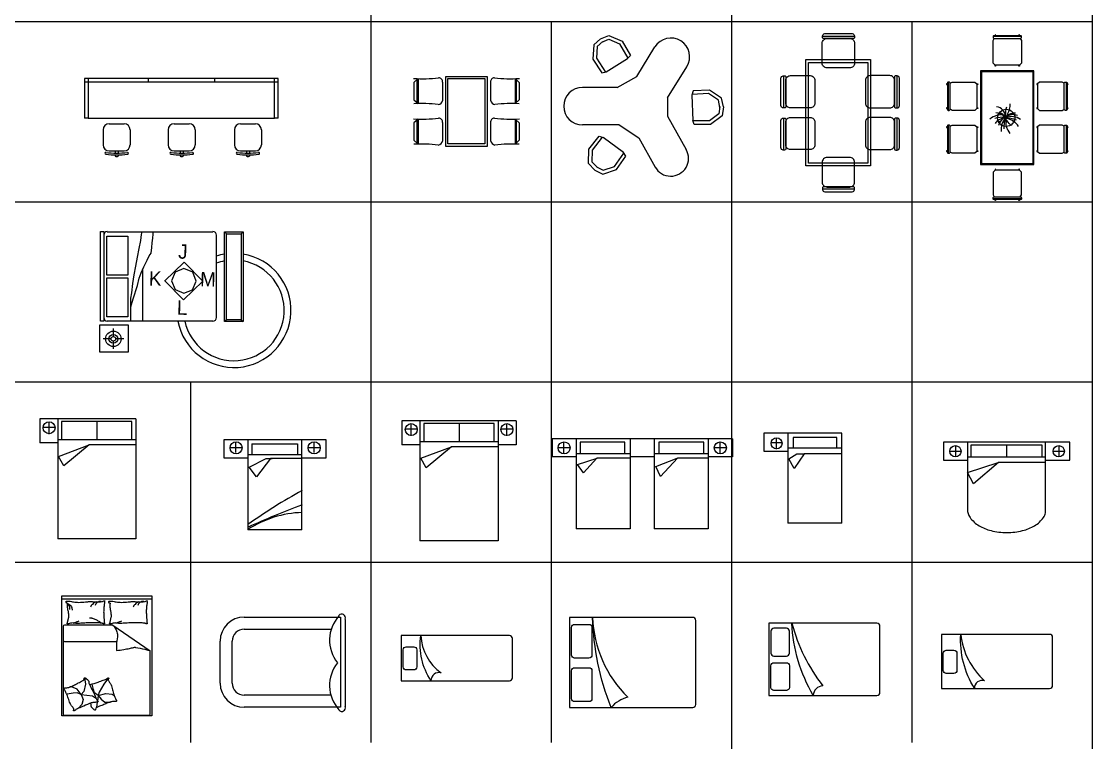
# Model space of a CAD drawing. Extents: x -72339 to 59654, y -38057 to 42097.
# Drawn here: x -36136 to -18316, y 18097 to 30097 of the extents above; entities that cross this region are included whole.
import ezdxf

# ---------------------------------------------------------------- set-up
doc = ezdxf.new("R2010")
doc.units = 0
doc.header["$MEASUREMENT"] = 0
doc.layers.get('0').update_dxf_attribs({"linetype": 'CONTINUOUS'})
for name, color, linetype in [('1', 1, 'CONTINUOUS'), ('FU', 11, 'CONTINUOUS'), ('HUM', 7, 'CONTINUOUS')]:
    doc.layers.add(name, color=color, linetype=linetype)
doc.styles.add('DIM', font='txt')
doc.styles.add('DIM_FONT', font='SIMPLEX.shx', dxfattribs={"width": 0.8})
doc.styles.get("Standard").update_dxf_attribs({"font": 'TXT', "bigfont": 'HZTXT'})

# ---------------------------------------------------------------- blocks, each defined once
blk = doc.blocks.new('2404')
for p, q in [((-300, 2000), (-300, 1600)), ((1300, 2000), (-300, 2000)), ((0, 2000), (0, 0)), ((1300, 2000), (1300, 0)), ((-50, 1857), (-246, 1857)), ((-145, 1746), (-145, 1943)), ((63, 1955), (63, 1655)), ((1233, 1955), (63, 1955)), ((650, 1955), (650, 1650)), ((1233, 1646), (1233, 1955)), ((1300, 1650), (0, 1650)), ((0, 1600), (-300, 1600)), ((14, 1374), (525, 1565)), ((525, 1565), (102, 1215)), ((1299, 1565), (525, 1565)), ((102, 1215), (14, 1374)), ((1300, 0), (0, 0))]:
    blk.add_line(p, q)
blk.add_circle((-145, 1851), 100)
at = {"layer": 'FU', "color": 6, "width": 0.7, "flags": 1}
for tag in ['XVALUE', 'YVALUE']:
    blk.add_attdef(tag, (-1000632, -1000458), '', height=0.02, dxfattribs=at)
blk = doc.blocks.new('M_C54TQD')
for p, q in [((0, -52), (1500, -52)), ((26, -509), (26, -1968)), ((853, -489), (46, -489)), ((853, -489), (1472, -916)), ((46, -761), (915, -761)), ((1472, -1968), (1472, -916)), ((381, -1368), (395, -1471)), ((778, -1368), (698, -1472)), ((161, -1514), (137, -1518)), ((255, -1552), (161, -1514)), ((324, -1645), (255, -1552)), ((369, -1593), (324, -1645)), ((395, -1471), (369, -1593)), ((528, -1559), (509, -1470)), ((548, -1617), (528, -1559)), ((623, -1603), (605, -1658)), ((698, -1472), (623, -1603)), ((90, -1638), (87, -1645)), ((188, -1621), (90, -1638)), ((257, -1618), (188, -1621)), ((324, -1645), (257, -1618)), ((324, -1645), (510, -1664)), ((324, -1645), (355, -1728)), ((355, -1728), (335, -1810)), ((510, -1664), (560, -1700)), ((605, -1658), (548, -1617)), ((560, -1700), (572, -1709)), ((592, -1767), (580, -1861)), ((605, -1658), (594, -1752)), ((605, -1658), (734, -1626)), ((605, -1658), (655, -1721)), ((655, -1721), (720, -1769)), ((720, -1769), (813, -1769)), ((734, -1626), (837, -1640)), ((837, -1640), (873, -1660)), ((335, -1810), (281, -1873)), ((46, -1988), (1452, -1988))]:
    blk.add_line(p, q)
blk.add_lwpolyline([(0, -2000), (0, 0), (1500, 0), (1500, -2000)], close=True)
for points in [[(101, -127, -0.263368), (73, -108, -0.494818), (82, -89, -0.049225), (100, -88, -0.036831), (124, -89, -0.031893), (161, -97, 0.035782), (195, -104, 0.032941), (285, -110, 0.026564), (396, -104, 0.017905), (434, -99, -0.033397), (454, -97, -0.03204), (491, -97, 0.018442), (555, -101, 0.010837), (620, -100, 0.014624), (668, -97, 0.111249), (691, -89, -0.153708), (708, -86, -0.076444), (715, -87, -0.215512), (717, -89, -0.585858), (714, -92, 0.363489), (709, -95, 0.191716), (709, -106, -0.129675), (711, -123, -0.01735), (708, -140, 0.019326), (706, -155, 0.018818), (699, -223, 0.021828), (698, -283, 0.006204), (700, -316, 0.001963), (706, -423, 0.028341), (710, -459, -0.117014), (709, -468, -0.36606), (708, -469, -0.03973), (694, -466, -0.048309), (681, -461, 0.062981), (670, -457, 0.04058), (647, -454, 0.014345), (580, -451, 0.005484), (454, -452, 0.007153), (358, -455, 0.008762), (316, -458, -0.008153), (270, -461, -0.06251), (213, -456, 0.078669), (167, -454, 0.047825), (145, -459, -0.034494), (114, -466, -0.023571), (89, -469, -0.510228), (88, -468), (95, -438), (116, -356, 0.073041), (118, -336, 0.023305), (112, -275, 0.018299), (108, -252, -0.01097), (101, -214, -0.042281), (98, -180, -0.027201), (101, -126)], [(99, -143, -0.05369), (114, -156, -0.070312), (122, -168, -0.015448), (125, -177, -0.013244), (129, -187, -0.082127), (132, -205, -0.064164), (129, -228)], [(101, -127, -0.077379), (136, -152, -0.077379), (161, -187, -0.047525), (171, -211, -0.047525), (176, -238)], [(575, -101, 0.027842), (551, -111, 0.048685), (539, -119, 0.023666), (511, -144, 0.031223), (492, -164, 0.046801), (486, -172, 0.023191), (478, -189)], [(657, -95, 0.088153), (622, -98, 0.088153), (591, -114, 0.077547), (569, -135, 0.077547), (555, -162)], [(810, -127, -0.263368), (782, -108, -0.494818), (791, -89, -0.049225), (809, -88, -0.036831), (833, -89, -0.031893), (871, -97, 0.035782), (905, -104, 0.032941), (994, -110, 0.026564), (1106, -104, 0.017905), (1143, -99, -0.033397), (1163, -97, -0.03204), (1200, -97, 0.018442), (1265, -101, 0.010837), (1329, -100, 0.014624), (1377, -97, 0.111249), (1400, -89, -0.153708), (1417, -86, -0.076444), (1424, -87, -0.215512), (1426, -89, -0.585858), (1423, -92, 0.363489), (1419, -95, 0.191716), (1419, -106, -0.129675), (1421, -123, -0.01735), (1418, -140, 0.019326), (1415, -155, 0.018818), (1408, -223, 0.021828), (1407, -283, 0.006204), (1409, -316, 0.001963), (1415, -423, 0.028341), (1419, -459, -0.117014), (1419, -468, -0.36606), (1417, -469, -0.03973), (1404, -466, -0.048309), (1390, -461, 0.062981), (1379, -457, 0.04058), (1356, -454, 0.014345), (1289, -451, 0.005484), (1164, -452, 0.007153), (1067, -455, 0.008762), (1025, -458, -0.008153), (979, -461, -0.06251), (922, -456, 0.078669), (877, -454, 0.047825), (854, -459, -0.034494), (823, -466, -0.023571), (798, -469, -0.510228), (797, -468), (805, -438), (825, -356, 0.073041), (827, -336, 0.023305), (821, -275, 0.018299), (817, -252, -0.01097), (810, -214, -0.042281), (807, -180, -0.027201), (810, -126)], [(1284, -101, 0.027842), (1260, -111, 0.048685), (1248, -119, 0.023666), (1220, -144, 0.031223), (1201, -164, 0.046801), (1196, -172, 0.023191), (1188, -189)], [(1366, -95, 0.088153), (1332, -98, 0.088153), (1300, -114, 0.077547), (1279, -135, 0.077547), (1265, -162)], [(191, -454, 0.009729), (219, -445, 0.009729), (246, -435, 0.007971), (267, -426, 0.007971), (289, -416)], [(661, -455, 0.016108), (622, -429, 0.024599), (595, -414, 0.009477), (546, -391, 0.015937), (516, -378, 0.072521), (500, -375, 0.033339), (463, -375)], [(853, -489, -0.085272), (917, -599, -0.124044), (926, -686), (912, -782), (914, -912)], [(901, -454, 0.009729), (928, -445, 0.009729), (955, -435, 0.007971), (977, -426, 0.007971), (998, -416)], [(914, -912, 0.007867), (1032, -894, 0.009508), (1128, -876, 0.006616), (1193, -862, -0.023828), (1212, -858, -0.080713), (1230, -859, -0.009591), (1383, -891, -0.013133), (1416, -899, -0.007859), (1472, -916)], [(464, -1480, 0.025626), (476, -1478, 0.0108), (605, -1436, 0.00456), (692, -1405, 0.01125), (727, -1391, 0.069394), (746, -1380, -0.079756), (763, -1371, -0.106399), (778, -1368, -0.328642), (782, -1372, -0.299547), (779, -1378, 0.189917), (774, -1387, 0.033518), (773, -1397, 0.075627), (773, -1402, 0.053489), (776, -1410, 0.017838), (788, -1432, 0.038394), (805, -1456, -0.059529), (816, -1472, -0.035943), (826, -1498, -0.011245), (852, -1585, -0.006203), (862, -1624, 0.010783), (868, -1647, 0.019485), (873, -1660, 0.005062), (892, -1710, 0.101392), (909, -1736, -0.223768), (914, -1749, -0.25558), (911, -1754, -0.081563), (895, -1759, -0.071805), (878, -1759, 0.069985), (861, -1759, 0.03546), (801, -1772, 0.029432), (732, -1797, 0.001554), (699, -1811, -0.00152), (665, -1826, -0.004735), (629, -1840, 0.00382), (586, -1859, 0.296001), (564, -1891, -0.649774), (542, -1900, -0.02319), (538, -1895, 0.0288), (534, -1892, 0.005727), (527, -1886, -0.004358), (519, -1878, -0.027528), (502, -1861, -0.046214), (493, -1850, -0.194121), (490, -1833, 0.133719), (489, -1809, 0.005779), (482, -1787, 0.008882)]]:
    blk.add_lwpolyline(points, format="xyb")
blk.add_lwpolyline([(58, -1583, 0.101392), (40, -1559, -0.223768), (34, -1546, -0.25558), (36, -1541, -0.081563), (52, -1535, -0.071805), (69, -1534, 0.069985), (86, -1532, 0.03546), (145, -1515, 0.029432), (211, -1485, 0.001554), (244, -1468, -0.00152), (276, -1451, -0.004735), (311, -1433, 0.00382), (353, -1412, 0.296001), (372, -1378, -0.649774), (393, -1367, -0.02319), (398, -1372, 0.0288), (402, -1375, 0.005727), (409, -1380, -0.004358), (418, -1387, -0.027528), (436, -1403, -0.046214), (445, -1414, -0.194121), (450, -1430, 0.133719), (453, -1454, 0.011505), (471, -1496, 0.008882), (497, -1550, 0.012426), (535, -1618, -0.033612), (547, -1644), (570, -1701), (588, -1744, 0.224341), (603, -1757, -0.722772), (603, -1766, -0.103513), (599, -1767, 0.053465), (592, -1767, 0.030109), (569, -1772, -0.031436), (547, -1776, -0.05324), (532, -1776, 0.05518), (517, -1777, 0.056271), (492, -1783, 0.0108), (366, -1835, 0.00456), (281, -1873, 0.01125), (247, -1889, 0.069394), (229, -1902, -0.079756), (213, -1912, -0.106399), (199, -1915, -0.328642), (195, -1912, -0.299547), (196, -1906, 0.189917), (201, -1896, 0.033518), (202, -1886, 0.075627), (201, -1882, 0.053489), (197, -1874, 0.017838), (184, -1853, 0.038394), (165, -1830, -0.059529), (153, -1815, -0.035943), (140, -1790, -0.011245), (108, -1705, -0.006203), (95, -1667, 0.010783), (87, -1645, 0.019485), (82, -1632, 0.005062)], format="xyb", close=True)
for centre, start, end in [((46, -509), 90, 180), ((46, -741), 180, 270), ((46, -1968), 180, 270), ((1452, -1968), 270, 0)]:
    blk.add_arc(centre, 20, start, end)
at = {"style": 'DIM_FONT', "width": 0.8, "flags": 9}
for tag in ['XSIZE', 'YSIZE']:
    blk.add_attdef(tag, (0, 0), '', height=0.5, dxfattribs=at)
blk = doc.blocks.new('2413')
for p, q in [((-400, 1500), (-400, 1200)), ((2600, 1500), (-400, 1500)), ((-204, 1253), (-204, 1444)), ((0, 1500), (0, 0)), ((66, 1444), (66, 1246)), ((814, 1444), (66, 1444)), ((814, 1246), (814, 1444)), ((900, 1500), (900, 0)), ((1300, 1500), (1300, 0)), ((2124, 1444), (1376, 1444)), ((1376, 1444), (1376, 1246)), ((2124, 1246), (2124, 1444)), ((2200, 1500), (2200, 0)), ((2395, 1253), (2395, 1444)), ((2600, 1500), (2600, 1200)), ((-102, 1348), (-294, 1348)), ((900, 1250), (0, 1250)), ((2200, 1250), (1300, 1250)), ((2497, 1348), (2306, 1348)), ((0, 1200), (-400, 1200)), ((25, 1071), (352, 1177)), ((123, 933), (25, 1071)), ((347, 1177), (123, 933)), ((901, 1177), (347, 1177)), ((1300, 1200), (900, 1200)), ((1325, 1041), (1681, 1177)), ((1687, 1177), (1403, 873)), ((2200, 1177), (1687, 1177)), ((2600, 1200), (2200, 1200)), ((1403, 873), (1325, 1041)), ((900, 0), (0, 0)), ((2200, 0), (1300, 0))]:
    blk.add_line(p, q)
for centre in [(-199, 1348), (2400, 1348)]:
    blk.add_circle(centre, 100)
at = {"layer": 'FU', "color": 6, "width": 0.7, "flags": 1}
for tag in ['XVALUE', 'YVALUE']:
    blk.add_attdef(tag, (-1001234, -1002533), '', height=0.02, dxfattribs=at)
blk = doc.blocks.new('2403')
for p, q in [((-300, 2000), (-300, 1600)), ((1600, 2000), (-300, 2000)), ((0, 2000), (0, 0)), ((1300, 2000), (1300, 0)), ((1600, 2000), (1600, 1600)), ((-50, 1857), (-246, 1857)), ((-145, 1746), (-145, 1943)), ((63, 1955), (63, 1655)), ((1233, 1955), (63, 1955)), ((650, 1955), (650, 1650)), ((1233, 1646), (1233, 1955)), ((1541, 1857), (1345, 1857)), ((1446, 1746), (1446, 1943)), ((1300, 1650), (0, 1650)), ((0, 1600), (-300, 1600)), ((14, 1374), (525, 1565)), ((525, 1565), (102, 1215)), ((1299, 1565), (525, 1565)), ((1600, 1600), (1300, 1600)), ((102, 1215), (14, 1374)), ((1300, 0), (0, 0))]:
    blk.add_line(p, q)
for centre in [(-145, 1851), (1446, 1851)]:
    blk.add_circle(centre, 100)
at = {"layer": 'FU', "color": 6, "width": 0.7, "flags": 1}
for tag in ['XVALUE', 'YVALUE']:
    blk.add_attdef(tag, (-1000632, -1000458), '', height=0.02, dxfattribs=at)
blk = doc.blocks.new('2203')
for points in [[(1800, 750), (0, 750), (0, 0), (1800, 0, 0.414214), (1850, 50), (1850, 700, 0.414214)], [(325.805293, 750, 0.22616), (662.592788, 129.332341, 0.516437), (494.199041, 0, -0.184357)], [(81.203396, 178.796654, -0.414214), (31.203396, 228.796654), (31.203396, 514.796654, -0.414214), (81.203396, 564.796654), (209.203396, 564.796654, -0.414214), (259.203396, 514.796654), (259.203396, 228.796654, -0.414214), (209.203396, 178.796654)]]:
    blk.add_lwpolyline(points, format="xyb", close=True)
at = {"style": 'DIM', "flags": 1}
for tag in ['YVALUE', 'XVALUE']:
    blk.add_attdef(tag, (-999999, -999999), '', height=0.02, dxfattribs=at)
blk = doc.blocks.new('2202')
for points in [[(2050, 1500), (0, 1500), (0, 0), (2050, 0, 0.414214), (2100, 50), (2100, 1450, 0.414214)], [(691.878657, 0, -0.086598), (384, 1500, 0.194414), (970.436662, 173.466127, 0.151994)], [(323.285869, 1384, -0.414214), (373.285869, 1334), (373.285869, 871, -0.414214), (323.285869, 821), (85, 821, -0.414214), (35, 871), (35, 1334, -0.414214), (85, 1384)], [(85, 98.608298, -0.414214), (35, 148.608298), (35, 611.608298, -0.414214), (85, 661.608298), (323.285869, 661.608298, -0.414214), (373.285869, 611.608298), (373.285869, 148.608298, -0.414214), (323.285869, 98.608298)]]:
    blk.add_lwpolyline(points, format="xyb", close=True)
at = {"style": 'DIM', "flags": 1}
for tag in ['YVALUE', 'XVALUE']:
    blk.add_attdef(tag, (-999999, -999999), '', height=0.02, dxfattribs=at)
blk = doc.blocks.new('2414')
for p, q in [((-400, 1500), (-400, 1200)), ((1300, 1500), (-400, 1500)), ((-205, 1457), (-205, 1286)), ((0, 1500), (0, 0)), ((68, 1431), (824, 1431)), ((68, 1431), (68, 1253)), ((824, 1431), (824, 1253)), ((900, 0), (900, 1500)), ((1095, 1457), (1095, 1286)), ((1300, 1200), (1300, 1500)), ((-291, 1368), (-105, 1368)), ((900, 1250), (0, 1250)), ((1008, 1368), (1195, 1368)), ((-400, 1200), (0, 1200)), ((19, 1041), (306, 1190)), ((379, 1190), (146, 880)), ((306, 1190), (406, 1190)), ((903, 1190), (379, 1190)), ((900, 1200), (1300, 1200)), ((146, 880), (19, 1041)), ((900, 0), (0, 0))]:
    blk.add_line(p, q)
for centre in [(-197, 1365), (1103, 1365)]:
    blk.add_circle(centre, 99.6)
for centre, radius, start, end in [((4911, -6719), 8393, 118.5228, 125.8047), ((6437, -14163), 15596, 110.7846, 114.3538), ((960, -1469), 1759, 91.8563, 123.0526)]:
    blk.add_arc(centre, radius, start, end)
at = {"layer": 'FU', "color": 6, "width": 0.7, "flags": 1}
for tag in ['XVALUE', 'YVALUE']:
    blk.add_attdef(tag, (-1003542, -1000950), '', height=0.02, dxfattribs=at)
blk = doc.blocks.new('1433')
at = {"linetype": 'Continuous'}
for p, q in [((441, 1558), (2041, 1558)), ((2041, 1558), (2041, 58)), ((2118, 1520), (2118, 65)), ((441, 1358), (1889, 1358)), ((41, 458), (41, 1158)), ((241, 458), (241, 1158)), ((1883, 258), (441, 258)), ((2041, 58), (441, 58))]:
    blk.add_line(p, q, dxfattribs=at)
for centre, radius, start, end in [((2066, 1547), 60.8, 339.5404, 142.8446), ((441, 1158), 400, 90, 180), ((2465, 1174), 604, 137.8822, 218.4214), ((441, 1158), 200, 90, 180), ((2465, 422), 604, 141.5786, 222.1178), ((441, 458), 400, 180, 270), ((441, 458), 200, 180, 270), ((2066, 49), 60.8, 217.1554, 20.4596)]:
    blk.add_arc(centre, radius, start, end, dxfattribs=at)
at = {"linetype": 'Continuous', "style": 'DIM', "flags": 1}
for tag in ['XVALUE', 'YVALUE']:
    blk.add_attdef(tag, (-1011379, -1006960), '', height=0.02, dxfattribs=at)
blk = doc.blocks.new('1051')
for p, q in [((122, 2007), (1881, 2007)), ((2104, 1972), (2074, 2002)), ((2351, 1972), (2381, 2002)), ((66, 1951), (66, 577)), ((1937, 1951), (1937, 577)), ((1400, 1502), (1076, 1185)), ((717, 521), (717, 1390)), ((514, 521), (514, 901)), ((2104, 540), (2074, 510)), ((2351, 540), (2381, 510)), ((122, 521), (1881, 521)), ((224, 261), (224, 394)), ((187, 224), (55, 224)), ((224, 60), (224, 187)), ((400, 224), (261, 224))]:
    blk.add_line(p, q)
for points in [[(66, 518), (11, 518), (11, 2010), (66, 2010)], [(2381, 510), (2074, 510), (2074, 2002), (2381, 2002)], [(2351, 540), (2104, 540), (2104, 1972), (2351, 1972)], [(465, 1285), (115, 1285), (115, 1930), (465, 1930)], [(1400, 1502), (1711, 1183), (1393, 873), (1082, 1191)], [(1544, 1331), (1399, 1393), (1253, 1334), (1191, 1190), (1250, 1044), (1394, 982), (1540, 1040), (1602, 1185)], [(465, 592), (115, 592), (115, 1237), (465, 1237)], [(471, 0), (0, 0), (0, 459), (471, 459)]]:
    blk.add_lwpolyline(points, close=True)
for points in [[(514, 901), (531, 991), (547, 1144), (569, 1291), (596, 1433), (624, 1581), (651, 1729), (679, 1860), (695, 1958), (704, 2007)], [(514, 757), (553, 887), (624, 1111), (651, 1231), (684, 1324), (733, 1423), (788, 1532), (821, 1603), (854, 1652), (865, 1745), (870, 1822), (881, 1898), (886, 1964), (889, 2007)]]:
    blk.add_lwpolyline(points)
for radius in [129, 72.9, 37]:
    blk.add_circle((224, 224), radius)
for centre, radius, start, end in [((122, 1951), 56.7, 90, 180), ((1881, 1951), 56.7, 360, 90), ((2230, 697), 950, 190.717, 80.8951), ((2230, 697), 950, 99.4563, 107.9559), ((2230, 697), 837, 192.189, 79.6495), ((2230, 697), 837, 100.751, 110.489), ((122, 577), 56.7, 180, 270), ((1881, 577), 56.7, 270, 360)]:
    blk.add_arc(centre, radius, start, end)
at = {"char_height": 238.17, "width": 111.15, "attachment_point": 1, "rotation": 358.6704}
for s, insert in [('{\\fPMingLiU|b0|i0|c136|p18;J}', (1306, 1797)), ('{\\f@PMingLiU|b0|i0|c136|p18;K}', (819, 1350)), ('{\\fPMingLiU|b0|i0|c136|p18;M}', (1671, 1338)), ('{\\fPMingLiU|b0|i0|c136|p18;L}', (1285, 864))]:
    blk.add_mtext(s, dxfattribs=dict(at, insert=insert))
blk = doc.blocks.new('1065')
at = {"layer": '1', "color": 0}
for p, q in [((-816, 1973), (-861, 1919)), ((-710, 1621), (-407, 2112)), ((-1221, 1696), (-861, 1919)), ((-196, 1265), (124, 1783)), ((-1290, 1680), (-1221, 1696)), ((-1036, 1440), (-710, 1621)), ((-1036, 1440), (-1612, 1440)), ((-196, 1265), (-196, 960)), ((229, 1380), (208, 1312)), ((208, 1312), (221, 889)), ((-196, 960), (114, 405)), ((-1003, 815), (-1612, 815)), ((-1003, 815), (-677, 602)), ((246, 823), (221, 889)), ((-1337, 628), (-1270, 606)), ((-929, 355), (-1270, 606)), ((-677, 602), (-405, 114)), ((-889, 297), (-929, 355))]:
    blk.add_line(p, q, dxfattribs=at)
for points in [[(-1313, 2247), (-1426, 2150), (-1440, 1908), (-1290, 1680)], [(-1274, 2202), (-1368, 2121), (-1380, 1924), (-1229, 1694)], [(-1313, 2247), (-1175, 2304), (-952, 2209), (-816, 1973)], [(-1290, 2192), (-1176, 2240), (-994, 2163), (-856, 1925)], [(673, 1105), (650, 1227), (485, 1336), (211, 1319)], [(731, 1116), (703, 1262), (501, 1396), (229, 1380)], [(672, 1123), (657, 1000), (499, 881), (224, 882)], [(731, 1116), (712, 968), (518, 822), (246, 823)], [(-1407, 65), (-1511, 171), (-1506, 414), (-1337, 628)], [(-1365, 106), (-1452, 195), (-1447, 393), (-1277, 609)], [(-1407, 65), (-1274, -4), (-1044, 73), (-889, 297)], [(-1379, 117), (-1269, 60), (-1082, 122), (-925, 348)]]:
    blk.add_lwpolyline(points, dxfattribs=at)
for centre, radius, start, end in [((-141, 1948), 312, 328.2882, 148.2882), ((-1612, 1127), 312, 90, 270), ((-145, 260), 297, 209.2114, 29.2114)]:
    blk.add_arc(centre, radius, start, end, dxfattribs=at)
blk = doc.blocks.new('1061')
for p, q in [((-807, 1127), (-878, 1064)), ((-826, 1110), (-826, 728)), ((-807, 1127), (-807, 711)), ((807, 1127), (878, 1064)), ((807, 1127), (807, 711)), ((807, 1127), (878, 1064)), ((807, 1127), (807, 711)), ((807, 1127), (878, 1064)), ((807, 1127), (807, 711)), ((826, 1110), (826, 728)), ((826, 1110), (826, 728)), ((826, 1110), (826, 728)), ((-878, 1064), (-878, 773)), ((-398, 1068), (-398, 769)), ((398, 1068), (398, 769)), ((398, 1068), (398, 769)), ((878, 1064), (878, 773)), ((878, 1064), (878, 773)), ((878, 1064), (878, 773)), ((-878, 773), (-807, 711)), ((878, 773), (807, 711)), ((878, 773), (807, 711)), ((878, 773), (807, 711)), ((-807, 454), (-878, 391)), ((-878, 391), (-878, 100)), ((-826, 437), (-826, 54)), ((-807, 454), (-807, 38)), ((-398, 395), (-398, 96)), ((398, 395), (398, 96)), ((398, 395), (398, 96)), ((398, 395), (398, 96)), ((807, 454), (807, 38)), ((807, 454), (878, 391)), ((807, 454), (807, 38)), ((807, 454), (878, 391)), ((807, 454), (807, 38)), ((807, 454), (878, 391)), ((826, 437), (826, 54)), ((826, 437), (826, 54)), ((826, 437), (826, 54)), ((878, 391), (878, 100)), ((878, 391), (878, 100)), ((878, 391), (878, 100)), ((-878, 100), (-807, 38)), ((878, 100), (807, 38)), ((878, 100), (807, 38)), ((878, 100), (807, 38))]:
    blk.add_line(p, q)
for points in [[(-343, 1163), (343, 1163), (343, 0), (-343, 0)], [(-309, 1129), (306, 1129), (306, 39), (-309, 39)]]:
    blk.add_lwpolyline(points, close=True)
for centre, radius, start, end in [((-743, 3589), 2464, 266.8127, 276.4999), ((-466, 1073), 68.5, 355.8562, 88.737), ((466, 1073), 68.5, 91.263, 184.1438), ((466, 1073), 68.5, 91.263, 184.1438), ((466, 1073), 68.5, 91.263, 184.1438), ((743, 3589), 2464, 263.5001, 273.1873), ((743, 3589), 2464, 263.5001, 273.1873), ((743, 3589), 2464, 263.5001, 273.1873), ((-490, 788), 94.7, 280.8197, 348.1019), ((490, 788), 94.7, 191.8981, 259.1803), ((490, 788), 94.7, 191.8981, 259.1803), ((490, 788), 94.7, 191.8981, 259.1803), ((-754, -1690), 2402, 83.2711, 92.9514), ((754, -1690), 2402, 87.0486, 96.7289), ((754, -1690), 2402, 87.0486, 96.7289), ((754, -1690), 2402, 87.0486, 96.7289), ((-743, 2916), 2464, 266.8127, 276.4999), ((-466, 400), 68.5, 355.8562, 88.737), ((466, 400), 68.5, 91.263, 184.1438), ((466, 400), 68.5, 91.263, 184.1438), ((466, 400), 68.5, 91.263, 184.1438), ((743, 2916), 2464, 263.5001, 273.1873), ((743, 2916), 2464, 263.5001, 273.1873), ((743, 2916), 2464, 263.5001, 273.1873), ((-754, -2364), 2402, 83.2711, 92.9514), ((-490, 115), 94.7, 280.8197, 348.1019), ((490, 115), 94.7, 191.8981, 259.1803), ((490, 115), 94.7, 191.8981, 259.1803), ((490, 115), 94.7, 191.8981, 259.1803), ((754, -2364), 2402, 87.0486, 96.7289), ((754, -2364), 2402, 87.0486, 96.7289), ((754, -2364), 2402, 87.0486, 96.7289)]:
    blk.add_arc(centre, radius, start, end)
blk = doc.blocks.new('8')
for p, q in [((1487, 355), (-1733, 355)), ((-1733, 355), (-1733, -305)), ((1487, 295), (-1733, 295)), ((-1673, 355), (-1673, -305)), ((1427, 295), (-1673, 295)), ((-1673, 295), (-1673, -305)), ((-673, 355), (-673, 295)), ((427, 355), (427, 295)), ((1427, -305), (1427, 355)), ((1427, -305), (1427, 295)), ((1487, -305), (1487, 355)), ((-1673, -305), (-1733, -305)), ((-1673, -305), (1427, -305)), ((1487, -305), (1427, -305)), ((-1425, -498), (-1425, -748)), ((-1325, -398), (-1075, -398)), ((-975, -498), (-975, -748)), ((-343, -498), (-343, -748)), ((-243, -398), (7, -398)), ((107, -498), (107, -748)), ((759, -498), (759, -748)), ((859, -398), (1109, -398)), ((1209, -498), (1209, -748)), ((-1325, -848), (-1075, -848)), ((-1225, -848), (-1225, -885)), ((-1175, -848), (-1175, -885)), ((-243, -848), (7, -848)), ((-143, -848), (-143, -885)), ((-93, -848), (-93, -885)), ((859, -848), (1109, -848)), ((959, -848), (959, -885)), ((1009, -848), (1009, -885)), ((-1225, -915), (-1225, -935)), ((-1175, -915), (-1175, -935)), ((-143, -915), (-143, -935)), ((-93, -915), (-93, -935)), ((959, -915), (959, -935)), ((1009, -915), (1009, -935))]:
    blk.add_line(p, q)
for centre, radius, start, end in [((-1325, -498), 100, 90, 180), ((-1075, -498), 100, 0, 90), ((-243, -498), 100, 90, 180), ((7, -498), 100, 0, 90), ((859, -498), 100, 90, 180), ((1109, -498), 100, 0, 90), ((-1325, -748), 100, 180, 270), ((-1379, -890), 15, 82.8632, 262.8632), ((-1201, 661), 1546, 263.4438, 276.6746), ((-1075, -748), 100, 270, 0), ((-1019, -890), 15, 277.9435, 97.9435), ((-243, -748), 100, 180, 270), ((-297, -890), 15, 82.8632, 262.8632), ((-118, 661), 1546, 263.4438, 276.6746), ((7, -748), 100, 270, 0), ((63, -890), 15, 277.9435, 97.9435), ((859, -748), 100, 180, 270), ((805, -890), 15, 82.8632, 262.8632), ((983, 661), 1546, 263.4438, 276.6746), ((1109, -748), 100, 270, 0), ((1165, -890), 15, 277.9435, 97.9435), ((-1201, 660), 1576, 263.4312, 276.7019), ((-1200, -906), 38.8, 229.9321, 310.0679), ((-118, 660), 1576, 263.4312, 276.7019), ((-118, -906), 38.8, 229.9321, 310.0679), ((983, 660), 1576, 263.4312, 276.7019), ((984, -906), 38.8, 229.9321, 310.0679)]:
    blk.add_arc(centre, radius, start, end)
blk = doc.blocks.new('2412')
for p, q in [((-400, 1500), (-400, 1200)), ((900, 1500), (-400, 1500)), ((0, 1500), (0, 0)), ((89, 1427), (89, 1246)), ((814, 1427), (89, 1427)), ((814, 1246), (814, 1427)), ((900, 0), (900, 1500)), ((-102, 1342), (-281, 1342)), ((-189, 1236), (-189, 1411)), ((900, 1250), (0, 1250)), ((-400, 1200), (0, 1200)), ((14, 1071), (149, 1157)), ((106, 913), (14, 1071)), ((271, 1157), (106, 913)), ((149, 1157), (271, 1157)), ((903, 1157), (271, 1157)), ((900, 0), (0, 0))]:
    blk.add_line(p, q)
blk.add_circle((-189, 1332), 91.9)
at = {"layer": 'FU', "color": 6, "width": 0.7, "flags": 1}
for tag in ['XVALUE', 'YVALUE']:
    blk.add_attdef(tag, (-1001269, -1000907), '', height=0.02, dxfattribs=at)
blk = doc.blocks.new('2411')
for p, q in [((2100, 0), (0, 0)), ((0, 0), (0, -300)), ((400, 0), (400, -1119)), ((1700, -1179), (1700, 0)), ((2100, -300), (2100, 0)), ((110, -152), (296, -152)), ((200, -63), (200, -239)), ((1640, -54), (457, -54)), ((457, -54), (457, -254)), ((1050, -54), (1050, -250)), ((1640, -254), (1640, -54)), ((1828, -152), (2014, -152)), ((1919, -63), (1919, -239)), ((0, -300), (400, -300)), ((1700, -250), (400, -250)), ((401, -505), (913, -341)), ((918, -341), (501, -694)), ((1706, -341), (918, -341)), ((1700, -300), (2100, -300)), ((501, -694), (401, -505))]:
    blk.add_line(p, q)
blk.add_lwpolyline([(400, -1119, 0.154047), (443, -1254, 0.10683), (592, -1392, 0.073548), (792, -1473, 0.060083), (1054, -1505, 0.060083), (1316, -1473, 0.073548), (1516, -1392, 0.10683), (1665, -1254, 0.088691), (1700, -1179, 0.154047)], format="xyb")
for centre in [(200, -152), (1919, -152)]:
    blk.add_circle(centre, 93)
at = {"layer": 'FU', "color": 6, "width": 0.7, "flags": 1}
for tag in ['XVALUE', 'YVALUE']:
    blk.add_attdef(tag, (-1003350, -1003695), '', height=0.02, dxfattribs=at)
blk = doc.blocks.new('2201')
for points in [[(1800, 1200), (0, 1200), (0, 0), (1800, 0, 0.414214), (1850, 50), (1850, 1150, 0.414214)], [(85, 1118.322222, 0.414214), (35, 1068.322222), (35, 705.322222, 0.414214), (85, 655.322222), (294, 655.322222, 0.414214), (344, 705.322222), (344, 1068.322222, 0.414214), (294, 1118.322222)], [(740.688439, 0, -0.120321), (384, 1200, 0.098247), (896.87974, 160.356494, 0.388339)], [(85, 81.677778, -0.414214), (35, 131.677778), (35, 494.677778, -0.414214), (85, 544.677778), (294, 544.677778, -0.414214), (344, 494.677778), (344, 131.677778, -0.414214), (294, 81.677778)]]:
    blk.add_lwpolyline(points, format="xyb", close=True)
at = {"style": 'DIM', "flags": 1}
for tag in ['YVALUE', 'XVALUE']:
    blk.add_attdef(tag, (-999999, -999999), '', height=0.02, dxfattribs=at)
blk = doc.blocks.new('2204')
for points in [[(1800, 900), (0, 900), (0, 0), (1800, 0, 0.414214), (1850, 50), (1850, 850, 0.414214)], [(550.33029, 0, -0.152577), (320.924315, 900, 0.184144), (718.724037, 129.332341, 0.516437)], [(81.203396, 251.012903, -0.414214), (31.203396, 301.012903), (31.203396, 587.012903, -0.414214), (81.203396, 637.012903), (209.203396, 637.012903, -0.414214), (259.203396, 587.012903), (259.203396, 301.012903, -0.414214), (209.203396, 251.012903)]]:
    blk.add_lwpolyline(points, format="xyb", close=True)
at = {"style": 'DIM', "flags": 1}
for tag in ['YVALUE', 'XVALUE']:
    blk.add_attdef(tag, (-999999, -999999), '', height=0.02, dxfattribs=at)
blk = doc.blocks.new('1054')
for p, q in [((809, 387), (277, 387)), ((-370, -271), (-370, -804)), ((1511, -271), (1511, -804)), ((-370, -973), (-370, -1505)), ((1511, -973), (1511, -1505)), ((809, -2154), (277, -2154))]:
    blk.add_line(p, q)
for points in [[(809, 392), (809, 370, -0.414214), (789, 350), (297, 350, -0.414214), (277, 370), (277, 392, -0.414214), (317, 432), (769, 432, -0.414214)], [(352, 352), (729, 352, -0.414214), (809, 272), (809, -59, -0.414214), (729, -139), (352, -139, -0.414214), (272, -59), (272, 272, -0.414214)], [(-376, -271), (-354, -271, -0.414214), (-334, -291), (-334, -784, -0.414214), (-354, -804), (-376, -804, -0.414214), (-416, -764), (-416, -311, -0.414214)], [(-255, -266), (70, -266, -0.414214), (150, -346), (150, -723, -0.414214), (70, -803), (-255, -803, -0.414214), (-335, -723), (-335, -346, -0.414214)], [(1396, -266), (1071, -266, 0.414214), (991, -346), (991, -723, 0.414214), (1071, -803), (1396, -803, 0.414214), (1476, -723), (1476, -346, 0.414214)], [(1517, -271), (1495, -271, 0.414214), (1475, -291), (1475, -784, 0.414214), (1495, -804), (1517, -804, 0.414214), (1557, -764), (1557, -311, 0.414214)], [(-376, -973), (-354, -973, -0.414214), (-334, -993), (-334, -1485, -0.414214), (-354, -1505), (-376, -1505, -0.414214), (-416, -1465), (-416, -1013, -0.414214)], [(-255, -961), (70, -961, -0.414214), (150, -1041), (150, -1418, -0.414214), (70, -1498), (-255, -1498, -0.414214), (-335, -1418), (-335, -1041, -0.414214)], [(1396, -961), (1071, -961, 0.414214), (991, -1041), (991, -1418, 0.414214), (1071, -1498), (1396, -1498, 0.414214), (1476, -1418), (1476, -1041, 0.414214)], [(1517, -973), (1495, -973, 0.414214), (1475, -993), (1475, -1485, 0.414214), (1495, -1505), (1517, -1505, 0.414214), (1557, -1465), (1557, -1013, 0.414214)], [(352, -2120), (729, -2120, 0.414214), (809, -2040), (809, -1709, 0.414214), (729, -1629), (352, -1629, 0.414214), (272, -1709), (272, -2040, 0.414214)], [(809, -2160), (809, -2138, 0.414214), (789, -2118), (297, -2118, 0.414214), (277, -2138), (277, -2160, 0.414214), (317, -2200), (769, -2200, 0.414214)]]:
    blk.add_lwpolyline(points, format="xyb", close=True)
for points in [[(0, 0), (1075, 0), (1075, -1767), (0, -1767)], [(46, -46), (1029, -46), (1029, -1721), (46, -1721)]]:
    blk.add_lwpolyline(points, close=True)
blk = doc.blocks.new('餐桌1')
for points in [[(681, 2115), (681, 2129, 0.414214), (666, 2144), (225, 2144, 0.414214), (210, 2129), (210, 2115, 0.414214), (230, 2095), (661, 2095, 0.414214)], [(-522, 1373), (-535, 1373, 0.414214), (-550, 1358), (-550, 917, 0.414214), (-535, 902), (-522, 902, 0.414214), (-502, 922), (-502, 1353, 0.414214)], [(1412, 1373), (1425, 1373, -0.414214), (1440, 1358), (1440, 917, -0.414214), (1425, 902), (1412, 902, -0.414214), (1392, 922), (1392, 1353, -0.414214)], [(-522, 658), (-535, 658, 0.414214), (-550, 643), (-550, 202, 0.414214), (-535, 187), (-522, 187, 0.414214), (-502, 207), (-502, 638, 0.414214)], [(1412, 658), (1425, 658, -0.414214), (1440, 643), (1440, 202, -0.414214), (1425, 187), (1412, 187, -0.414214), (1392, 207), (1392, 638, -0.414214)], [(681, -555), (681, -569, -0.414214), (666, -584), (225, -584, -0.414214), (210, -569), (210, -555, -0.414214), (230, -535), (661, -535, -0.414214)]]:
    blk.add_lwpolyline(points, format="xyb", close=True)
for points in [[(252, 2144), (252, 2159), (242, 2159), (242, 2144)], [(648, 2144), (648, 2159), (638, 2159), (638, 2144)], [(252, 1654), (252, 1639), (242, 1639), (242, 1654)], [(648, 1654), (648, 1639), (638, 1639), (638, 1654)], [(-550, 1341), (-565, 1341), (-565, 1331), (-550, 1331)], [(-60, 1341), (-45, 1341), (-45, 1331), (-60, 1331)], [(950, 1341), (935, 1341), (935, 1331), (950, 1331)], [(1440, 1341), (1455, 1341), (1455, 1331), (1440, 1331)], [(-550, 945), (-565, 945), (-565, 935), (-550, 935)], [(-60, 945), (-45, 945), (-45, 935), (-60, 935)], [(950, 945), (935, 945), (935, 935), (950, 935)], [(1440, 945), (1455, 945), (1455, 935), (1440, 935)], [(-550, 625), (-565, 625), (-565, 615), (-550, 615)], [(-60, 625), (-45, 625), (-45, 615), (-60, 615)], [(950, 625), (935, 625), (935, 615), (950, 615)], [(1440, 625), (1455, 625), (1455, 615), (1440, 615)], [(-550, 229), (-565, 229), (-565, 219), (-550, 219)], [(-60, 229), (-45, 229), (-45, 219), (-60, 219)], [(950, 229), (935, 229), (935, 219), (950, 219)], [(1440, 229), (1455, 229), (1455, 219), (1440, 219)], [(252, -94), (252, -79), (242, -79), (242, -94)], [(648, -94), (648, -79), (638, -79), (638, -94)], [(252, -584), (252, -599), (242, -599), (242, -584)], [(648, -584), (648, -599), (638, -599), (638, -584)]]:
    blk.add_lwpolyline(points)
for points in [[(681, 2115, 0.398983), (666, 2129), (225, 2129, 0.398983), (210, 2115, 0.398983)], [(-521, 1373, 0.398983), (-535, 1358), (-535, 917, 0.398983), (-521, 902, 0.398983)], [(1411, 1373, -0.398983), (1425, 1358), (1425, 917, -0.398983), (1411, 902, -0.398983)], [(-521, 658, 0.398983), (-535, 643), (-535, 202, 0.398983), (-521, 187, 0.398983)], [(1411, 658, -0.398983), (1425, 643), (1425, 202, -0.398983), (1411, 187, -0.398983)], [(681, -555, -0.398983), (666, -569), (225, -569, -0.398983), (210, -555, -0.398983)]]:
    blk.add_lwpolyline(points, format="xyb")
for points in [[(681, 2063), (681, 1687), (648, 1654), (242, 1654), (210, 1687), (210, 2063), (230, 2095), (661, 2095)], [(890, 1560), (0, 1560), (0, 0), (890, 0)], [(874, 1543), (17, 1543), (17, 17), (874, 17)], [(-469, 1373), (-93, 1373), (-60, 1341), (-60, 935), (-93, 902), (-469, 902), (-502, 922), (-502, 1353)], [(1359, 1373), (983, 1373), (950, 1341), (950, 935), (983, 902), (1359, 902), (1392, 922), (1392, 1353)], [(-469, 658), (-93, 658), (-60, 625), (-60, 219), (-93, 187), (-469, 187), (-502, 207), (-502, 638)], [(1359, 658), (983, 658), (950, 625), (950, 219), (983, 187), (1359, 187), (1392, 207), (1392, 638)], [(681, -503), (681, -127), (648, -94), (242, -94), (210, -127), (210, -503), (230, -535), (661, -535)]]:
    blk.add_lwpolyline(points, close=True)
at = {"const_width": 12}
for points in [[(244, 811, 1), (256, 811, 1)], [(310, 715, 1), (322, 715, 1)], [(345, 840, 1), (357, 840, 1)], [(373, 817, 1), (385, 817, 1)], [(384, 708, 1), (396, 708, 1)], [(397, 774, 1), (409, 774, 1)], [(409, 797, 1), (421, 797, 1)], [(414, 784, 1), (426, 784, 1)], [(417, 764, 1), (429, 764, 1)], [(425, 708, 1), (437, 708, 1)], [(428, 778, 1), (440, 778, 1)], [(529, 853, 1), (541, 853, 1)], [(538, 718, 1), (550, 718, 1)], [(606, 781, 1), (618, 781, 1)], [(340, 652, 1), (352, 652, 1)], [(444, 583, 1), (456, 583, 1)]]:
    blk.add_lwpolyline(points, format="xyb", close=True, dxfattribs=at)
blk.add_circle((428, 777), 144)
for centre, radius, start, end in [((229, 774), 193, 6.9904, 78.0284), ((902, 816), 490, 163.8561, 179.1105), ((-275, 1195), 810, 328.9873, 340.361), ((276, 984), 219, 342.9456, 6.4814), ((348, 533), 293, 78.5516, 130.9815), ((400, 289), 502, 88.3286, 108.729), ((464, 497), 291, 103.0452, 139.7766), ((230, 603), 259, 48.7581, 83.8624), ((484, 607), 190, 114.0956, 166.2953), ((296, 733), 126, 28.8901, 78.4579), ((602, 592), 260, 134.4861, 189.3762), ((733, 629), 346, 155.0888, 185.9637), ((387, 136), 642, 70.5249, 87.8244), ((744, 718), 325, 171.2496, 218.2333), ((541, 663), 169, 62.9909, 135.9102), ((525, 563), 234, 53.3231, 115.7633), ((-893, -466), 1790, 39.0488, 42.6799), ((568, 621), 233, 85.8741, 126.9558), ((389, 483), 287, 31.315, 82.1378)]:
    blk.add_arc(centre, radius, start, end)

msp = doc.modelspace()

# ---------------------------------------------------------------- linework, layer by layer
for p, q in [((-30316, 18097), (-30316, 42097)), ((-24316, 12097), (-24316, 42097)), ((-18316, 12097), (-18316, 42097)), ((-72316, 30097), (-18316, 30097)), ((-27316, 27097), (-27316, 30097)), ((-21316, 24097), (-21316, 30097)), ((-36316, 27097), (-30316, 27097)), ((-30316, 27097), (-24316, 27097)), ((-27316, 18097), (-27316, 27097)), ((-24316, 27097), (-18316, 27097)), ((-69316, 24097), (-18316, 24097)), ((-33316, 18097), (-33316, 24097)), ((-21316, 18097), (-21316, 24097)), ((-36316, 21097), (-30316, 21097)), ((-30316, 21097), (-24316, 21097)), ((-24316, 21097), (-18316, 21097))]:
    msp.add_line(p, q)

# ---------------------------------------------------------------- block references
for name, p in [('餐桌1', (-20181, 27715)), ('8', (-33353, 28791)), ('2404', (-35532, 21485)), ('2403', (-29506, 21453)), ('2412', (-23385, 21745)), ('2414', (-32369, 21636)), ('2413', (-26909, 21652)), ('2411', (-20797, 23097)), ('M_C54TQD', (-35466, 20540)), ('1433', (-32871, 18627)), ('2202', (-27018, 18680)), ('2201', (-23703, 18881)), ('2203', (-29817, 19126)), ('2204', (-20831, 18997))]:
    msp.add_blockref(name, p)
at = {"layer": 'HUM'}
for name, p in [('1065', (-25190, 27559)), ('1054', (-23086, 29461)), ('1061', (-28731, 28018)), ('1051', (-34831, 24591))]:
    msp.add_blockref(name, p, dxfattribs=at)

doc.saveas('drawing.dxf')
